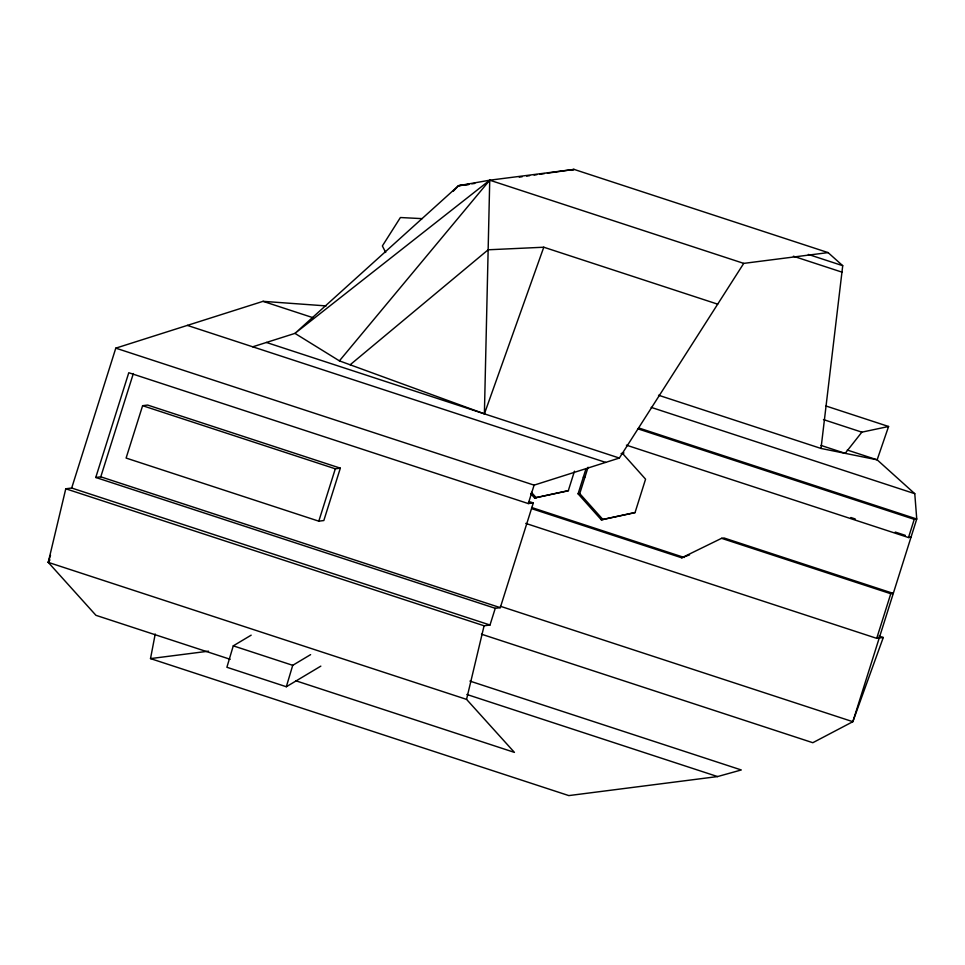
<?xml version="1.0" encoding="UTF-8"?>
<svg xmlns="http://www.w3.org/2000/svg" width="965" height="965" viewBox="0 0 965 965"><rect width="100%" height="100%" fill="white"/><g stroke="black" fill="none" stroke-linecap="round" stroke-linejoin="round"><path stroke-width="1.45" d="M252.734 346.809L294.964 333.383L339.403 360.862L484.394 413.852L489.738 180.19L574.091 169.406L828.091 252.601L842.722 265.689L821.01 448.448L877.149 459.822L914.772 493.694L916.75 519.013L852.843 721.699L812.807 742.712L481.451 634.186M469.919 681.085L741.289 769.961L717.55 776.572L568.819 795.594L150.516 658.6L155.22 634.017M230.201 659.3L95.945 615.32L48.25 562.366L65.777 488.785L71.687 488.025L489.991 625.018L495.262 608.312L500.28 607.66L533.307 502.934L529.013 501.523M295.905 680.808L514.429 752.386L466.553 699.372L484.08 625.778L489.991 625.018M251.177 635.163L233.277 645.85L226.896 667.273L286.328 686.742L320.838 666.127M286.328 686.742L292.721 665.319L310.609 654.632M466.553 699.372L48.25 562.366L50.506 555.225M71.687 488.025L115.788 348.148L263.047 301.333L326.122 305.905M495.262 608.312L95.764 477.47L128.779 372.731L528.289 503.573L533.307 502.934M95.764 477.47L100.782 476.819L133.351 373.527M142.615 405.698L126.101 458.061L318.8 521.172L323.83 520.533L340.331 468.17L147.633 405.059L142.615 405.698L335.313 468.809L340.331 468.17M318.8 521.172L335.313 468.809M528.289 503.573L534.103 485.142L619.349 458.049L743.738 263.385L828.091 252.601M574.452 471.197L568.325 490.63L534.574 497.964L530.702 493.634M635.272 512.596L601.316 519.821L578.083 493.827L585.96 468.833M602.992 519.604L579.748 493.622L588.071 467.241M525.744 523.392L876.715 638.348L890.779 593.74L893.288 593.415L724.088 538L721.579 538.325L681.736 557.806L531.92 508.736M626.418 445.155L908.499 537.541L914.241 519.339L916.75 519.013L638.83 427.99M826.016 406.012L888.584 426.494L877.149 459.822L847.282 450.04M484.394 413.852L543.778 247.221L717.683 304.168M878.994 636.104L883.277 637.503L852.843 721.699L500.437 606.285M48.25 562.366L49.951 559.881M888.584 426.494L861.854 432.163L845.171 453.345L820.998 445.42M339.403 360.862L489.738 180.19L743.738 263.385M453.297 191.179L458.484 185.714L489.738 180.19L294.964 333.383L458.484 185.714L468.857 184.255M350.15 364.782L488.145 249.79L543.778 247.221M681.736 557.806L689.553 554.887M571.389 170.371L574.091 169.406L547.408 173.169M621.074 453.598L624.005 452.959M534.574 497.964L568.53 490.739M601.316 519.821L635.067 512.499L645.573 479.171L622.328 453.176M471.825 183.833L474.792 183.41M519.254 177.138L522.21 176.728M526.661 176.1L529.628 175.678M534.067 175.051L537.035 174.629M540.002 174.219L544.441 173.591M583.33 477.168L585.007 476.951M578.083 493.827L579.748 493.622M908.499 537.541L911.008 537.216M150.516 658.6L208.524 651.182M876.715 638.348L883.277 637.503M458.484 185.714L468.833 184.52M422.151 218.645L400.403 217.523L382.369 245.942L385.698 252.492M808.344 254.434L842.722 265.689M793.387 256.22L841.95 272.13M823.459 419.582L861.854 432.163M658.528 395.228L821.01 448.448M651.182 407.375L914.772 493.694M263.047 301.333L312.793 317.63M637.756 428.786L914.241 519.339M850.865 517.517L855.171 518.929M895.255 532.065L905.279 535.346M266.412 342.454L619.349 458.049M187.355 325.398L605.658 462.392M721.579 538.325L890.779 593.74M115.788 348.148L534.103 485.142M531.57 507.481L684.245 557.481M100.782 476.819L500.28 607.66M65.777 488.785L484.08 625.778M466.855 694.462L717.55 776.572M233.277 645.85L292.721 665.319M531.413 492.331L536.25 497.747"/></g></svg>
